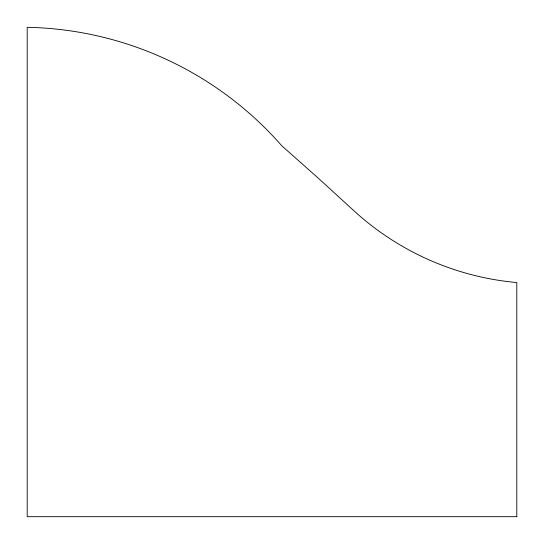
<?xml version="1.0" encoding="UTF-8"?>
<svg xmlns="http://www.w3.org/2000/svg" width="544" height="544" viewBox="0 0 544 544"><rect width="100%" height="100%" fill="white"/><g stroke="black" fill="none" stroke-linecap="round" stroke-linejoin="round"><path stroke-width="0.82" d="M516.8 516.691L27.2 516.691L27.2 27.309A347.378 347.378 0 0 1 281.867 145.867L317.37 177.337L352.383 209.352A278.038 278.038 0 0 0 516.8 282.547L516.8 516.691"/></g></svg>
